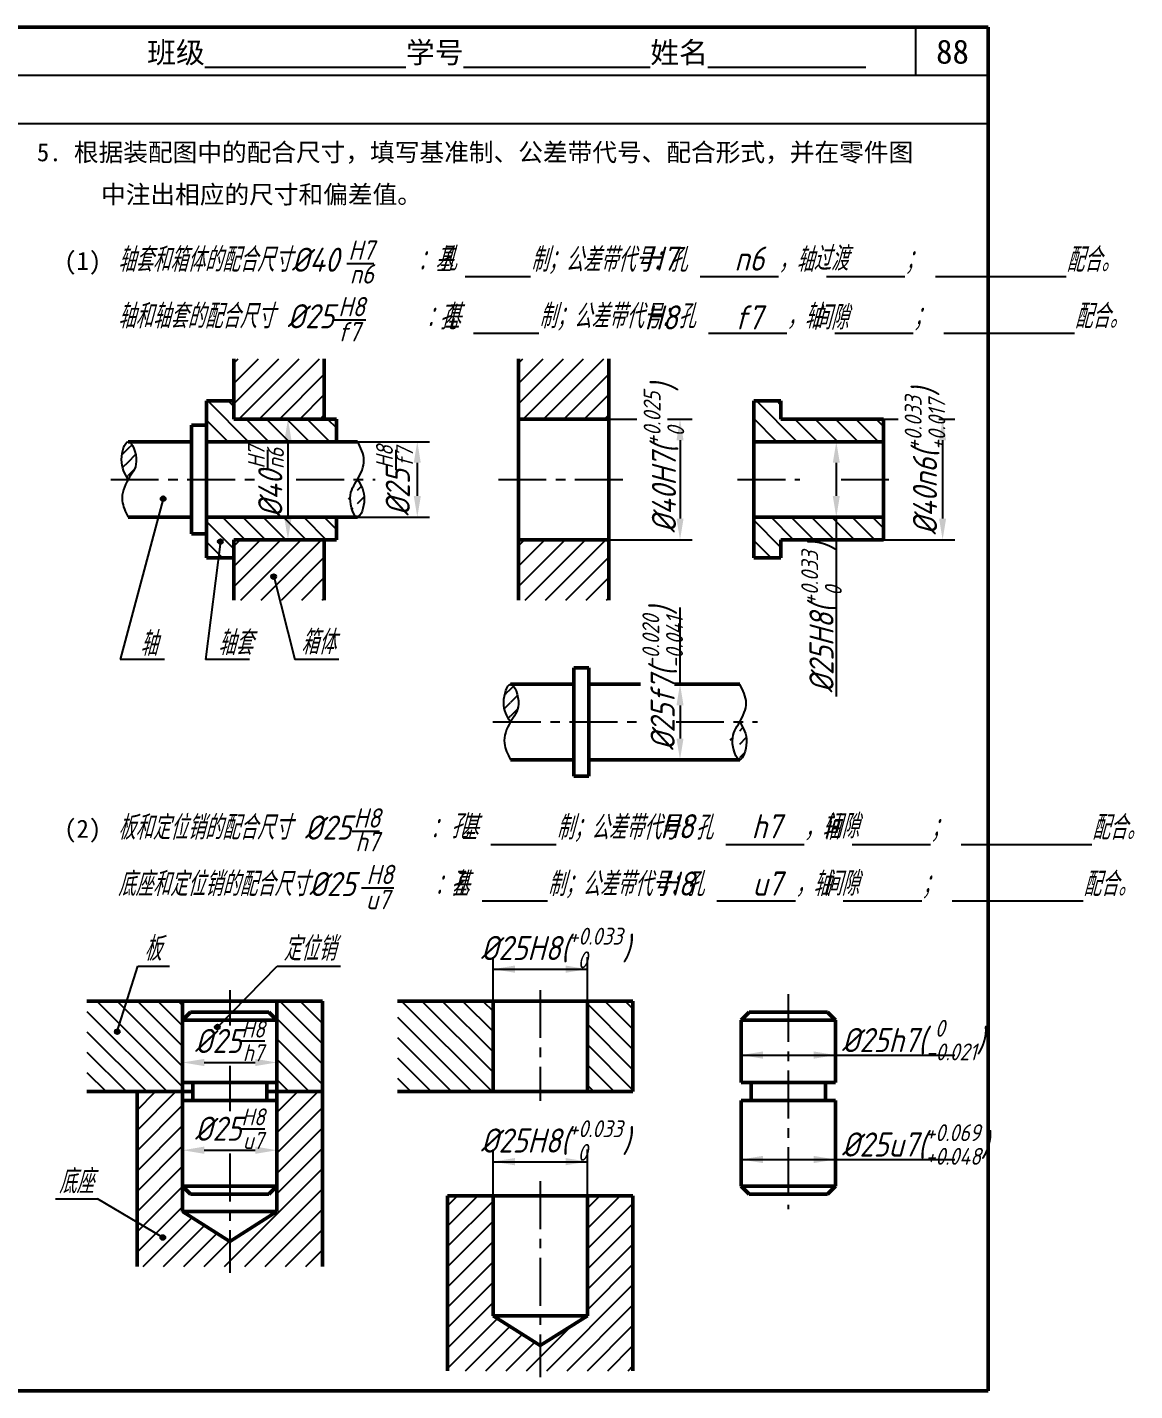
# Model space of a CAD drawing. Header units: millimetres. Extents: x 0 to 346, y 0 to 226.
# Drawn here: x 162.7 to 346.3, y 0 to 226 of the extents above; entities that cross this region are included whole.
import ezdxf

# ---------------------------------------------------------------- set-up
doc = ezdxf.new("R2010")
doc.units = ezdxf.units.MM
doc.header["$LTSCALE"] = 0.25
doc.header["$PDMODE"] = 33
doc.header["$PDSIZE"] = 1.5
doc.linetypes.add('CENTER', pattern=[50.800000000000004, 31.75, -6.35, 6.35, -6.35])
for name, color, linetype in [('点画线层', 7, 'CENTER'), ('答案', 1, 'Continuous'), ('细实线层', 7, 'Continuous')]:
    doc.layers.add(name, color=color, linetype=linetype)
doc.layers.add('粗实线层', color=7, linetype='Continuous', lineweight=50)
doc.styles.get("Standard").update_dxf_attribs({"font": 'gbeitc.shx', "height": 4, "bigfont": 'gbcbig.shx'})
doc.styles.add('宋体', font='SimSun.ttf', dxfattribs={"height": 3.5})
doc.dimstyles.new('ISO-25', dxfattribs={"dimtxt": 4, "dimasz": 3.6, "dimexe": 2, "dimexo": 0, "dimgap": 1, "dimtad": 1, "dimtoh": 1, "dimdec": 4, "dimdsep": 46, "dimtxsty": 'Standard', "dimcen": 0, "dimclrd": 256, "dimclre": 256, "dimclrt": 256, "dimadec": 0, "dimazin": 0, "dimtfac": 1, "dimtdec": 4, "dimtmove": 0, "dimatfit": 2, "dimfxl": 0, "dimlwd": -1, "dimlwe": -1, "dimarcsym": 0})
pattern_1 = [(45, (-348.8112118958987, -1.659130712276578), (-1.683798022700466, 1.683798022700466), [])]
pattern_2 = [(135, (-348.8112118958987, -1.659130712276578), (-1.683798022700466, -1.683798022700466), [])]
pattern_3 = [(45, (-346.6058096660583, -1.659130712276578), (-1.122532015133644, 1.122532015133644), [])]
pattern_4 = [(45, (-348.8112118958987, -1.659130712276578), (-1.122532015133644, 1.122532015133644), [])]

# ---------------------------------------------------------------- blocks, each defined once
blk = doc.blocks.new('*D1')
at = {"layer": 'Defpoints', "color": 0, "transparency": 16777216}
for p in [(188.4831050352904, 44.25056729593217), (204.1100199948304, 44.25056729593217), (204.1100199948304, 39.86451588458237)]:
    blk.add_point(p, dxfattribs=at)
at = {"layer": '细实线层', "transparency": 16777216}
for p, q in [((188.4831050352904, 44.25056729593217), (188.4831050352904, 37.86451588458237)), ((204.1100199948304, 44.25056729593217), (204.1100199948304, 37.86451588458237)), ((192.0831050352903, 39.86451588458237), (200.5100199948304, 39.86451588458237))]:
    blk.add_line(p, q, dxfattribs=at)
for points in [[(192.0831050352903, 40.46451588458238), (192.0831050352903, 39.26451588458237), (188.4831050352904, 39.86451588458237)], [(200.5100199948304, 40.46451588458238), (200.5100199948304, 39.26451588458237), (204.1100199948304, 39.86451588458237)]]:
    blk.add_solid(points, dxfattribs=at)
at = {"layer": '细实线层', "transparency": 16777216, "insert": (196.2965625150604, 43.43118255124904), "char_height": 4, "attachment_point": 5}
blk.add_mtext('\\A1;%%C25{\\H0.7x;\\SH8/u7;}', dxfattribs=at)
blk = doc.blocks.new('*D2')
at = {"layer": 'Defpoints', "color": 0, "transparency": 16777216}
for p in [(204.1100199948304, 54.40773911392341), (188.4831050352904, 51.08749027322841), (204.1100199948304, 51.08749027322841)]:
    blk.add_point(p, dxfattribs=at)
at = {"layer": '细实线层', "transparency": 16777216}
for p, q in [((188.4831050352904, 51.08749027322841), (188.4831050352904, 56.40773911392341)), ((192.0831050352903, 54.40773911392341), (200.5100199948304, 54.40773911392341)), ((204.1100199948304, 51.08749027322841), (204.1100199948304, 56.40773911392341))]:
    blk.add_line(p, q, dxfattribs=at)
for points in [[(192.0831050352903, 55.00773911392341), (192.0831050352903, 53.80773911392341), (188.4831050352904, 54.40773911392341)], [(200.5100199948304, 55.00773911392341), (200.5100199948304, 53.80773911392341), (204.1100199948304, 54.40773911392341)]]:
    blk.add_solid(points, dxfattribs=at)
at = {"layer": '细实线层', "transparency": 16777216, "insert": (196.2965625150604, 57.97440578059008), "char_height": 4, "attachment_point": 5}
blk.add_mtext('\\A1;%%C25{\\H0.7x;\\SH8/h7;}', dxfattribs=at)

msp = doc.modelspace()

# ---------------------------------------------------------------- hatches: boundary and pattern name
at = {"layer": '细实线层'}
h = msp.add_hatch(dxfattribs=at)
h.set_pattern_fill('ANSI31', color=256, scale=0.75, style=0)
h.set_pattern_definition(pattern_1)
h.paths.add_polyline_path([(211.9675099714364, 171.0563505101152), (196.9675099714364, 171.0563505101152), (196.9675099714364, 161.0563505101153), (211.9675099714364, 161.0563505101152)])
h.paths.add_polyline_path([(211.9675099714364, 141.0563505101152), (196.9675099714364, 141.0563505101152), (196.9675099714364, 131.0563505101152), (211.9675099714364, 131.0563505101152)])
h = msp.add_hatch(dxfattribs=at)
h.set_pattern_fill('ANSI31', color=256, scale=0.75, style=0)
h.set_pattern_definition(pattern_1)
h.paths.add_polyline_path([(259.1295707735691, 171.0563505101152), (244.1295707735691, 171.0563505101152), (244.1295707735691, 161.0563505101153), (259.1295707735691, 161.0563505101152)])
h.paths.add_polyline_path([(259.1295707735691, 141.0563505101152), (244.1295707735691, 141.0563505101152), (244.1295707735691, 131.0563505101152), (259.1295707735691, 131.0563505101152)])
h = msp.add_hatch(dxfattribs=at)
h.set_pattern_fill('ANSI31', color=256, scale=0.75, angle=90, style=0)
h.set_pattern_definition(pattern_2)
h.paths.add_polyline_path([(213.9675099714364, 161.0563505101152), (196.9675099714364, 161.0563505101153), (196.9675099714364, 164.0563505101152), (192.4675099714364, 164.0563505101152), (192.4675099714364, 157.3063505101153), (213.9675099714364, 157.3063505101152)])
h.paths.add_polyline_path([(213.9675099714364, 144.8063505101152), (192.4675099714364, 144.8063505101152), (192.4675099714364, 138.0563505101152), (196.9675099714364, 138.0563505101152), (196.9675099714364, 141.0563505101152), (213.9675099714364, 141.0563505101152)])
h = msp.add_hatch(dxfattribs=at)
h.set_pattern_fill('ANSI31', color=256, scale=0.75, angle=90, style=0)
h.set_pattern_definition(pattern_2)
h.paths.add_polyline_path([(304.6537992102177, 161.0563505101152), (287.6537992102178, 161.0563505101153), (287.6537992102178, 164.0563505101152), (283.1537992102178, 164.0563505101152), (283.1537992102178, 157.3063505101153), (304.6537992102177, 157.3063505101152)])
h.paths.add_polyline_path([(304.6537992102177, 144.8063505101152), (283.1537992102178, 144.8063505101152), (283.1537992102178, 138.0563505101152), (287.6537992102178, 138.0563505101152), (287.6537992102178, 141.0563505101152), (304.6537992102177, 141.0563505101152)])
h = msp.add_hatch(dxfattribs=at)
h.set_pattern_fill('ANSI31', color=256, scale=0.5, style=0)
h.set_pattern_definition(pattern_4)
edge = h.paths.add_edge_path()
edge.add_spline(control_points=[(179.4675099714364, 151.0563505101152), (180.0388549578638, 151.9932487962689), (181.5153330125241, 153.5720925070497), (180.1539859653561, 157.2567730691013), (179.5178713351199, 157.3063505101152)], knot_values=[6.719076435812397, 6.719076435812397, 6.719076435812397, 6.719076435812408, 9.965333748668808, 13.42579194965031, 13.42579194965031, 13.42579194965031, 13.42579194965031], degree=3, periodic=0)
edge.add_line((179.5178713351198, 157.3063505101152), (179.4675099714303, 157.3063505101153))
edge.add_spline(control_points=[(179.4675099714271, 157.3063505101145), (178.8895489798252, 157.260499009629), (177.8332980451391, 153.80980674194), (178.9066517780949, 152.0013310617656), (179.4675099714364, 151.0563505101152)], knot_values=[0, 1.675282135238376e-11, 1.675282135238376e-11, 1.675282135238376e-11, 3.164428370561636, 6.627474273746552, 6.627474273746552, 6.627474273746552, 6.627474273746552], degree=3, periodic=0)
h = msp.add_hatch(dxfattribs=at)
h.set_pattern_fill('ANSI31', color=256, scale=0.5, style=0)
h.set_pattern_definition(pattern_4)
edge = h.paths.add_edge_path()
edge.add_spline(control_points=[(217.4675099714364, 144.8063505101153), (218.0159253829094, 144.8315270428819), (219.1748453057971, 148.2795195360448), (218.0624782954147, 150.0886867844461), (217.4675099714364, 151.0563505101152)], knot_values=[0, 0, 0, 5.240252676230739e-14, 3.093925889198516, 6.651700481947935, 6.651700481947935, 6.651700481947935, 6.651700481947935], degree=3, periodic=0)
edge.add_spline(control_points=[(217.4675099714364, 151.0563505101152), (216.8995739699654, 150.0916214307514), (215.6627039738638, 148.4396993223174), (216.8706367543758, 144.7789493871846), (217.4675099714364, 144.8063505101153)], knot_values=[6.651700481947882, 6.651700481947906, 6.651700481947906, 6.651700481947906, 9.974716962812906, 13.34202112713766, 13.34202112713766, 13.34202112713766, 13.34202112713771], degree=3, periodic=0)
h = msp.add_hatch(color=256, dxfattribs=at)
edge = h.paths.add_edge_path()
edge.add_arc((185.2692393256403, 147.8519202665926), 0.4, 0, 360)
h = msp.add_hatch(color=256, dxfattribs=at)
edge = h.paths.add_edge_path()
edge.add_arc((194.7463384913116, 140.7531282937786), 0.4, 0, 360)
h = msp.add_hatch(color=256, dxfattribs=at)
edge = h.paths.add_edge_path()
edge.add_arc((203.5772705642818, 134.9450261454044), 0.4, 0, 360)
h = msp.add_hatch(dxfattribs=at)
h.set_pattern_fill('ANSI31', color=256, scale=0.5, style=0)
h.set_pattern_definition(pattern_3)
edge = h.paths.add_edge_path()
edge.add_spline(control_points=[(242.8182468819422, 110.8502652681728), (243.3895918683696, 111.7871635543264), (244.8660699230301, 113.3660072651072), (243.5047228758619, 117.0506878271589), (242.8686082456258, 117.1002652681728)], knot_values=[6.719076435812397, 6.719076435812397, 6.719076435812397, 6.719076435812408, 9.965333748668808, 13.42579194965031, 13.42579194965031, 13.42579194965031, 13.42579194965031], degree=3, periodic=0)
edge.add_line((242.8686082456258, 117.1002652681728), (242.8182468819361, 117.1002652681728))
edge.add_spline(control_points=[(242.818246881933, 117.1002652681721), (242.2402858903311, 117.0544137676866), (241.184034955645, 113.6037214999976), (242.2573886886007, 111.7952458198231), (242.8182468819422, 110.8502652681728)], knot_values=[0, 1.675282135238376e-11, 1.675282135238376e-11, 1.675282135238376e-11, 3.164428370561636, 6.627474273746552, 6.627474273746552, 6.627474273746552, 6.627474273746552], degree=3, periodic=0)
h = msp.add_hatch(dxfattribs=at)
h.set_pattern_fill('ANSI31', color=256, scale=0.5, style=0)
h.set_pattern_definition(pattern_3)
edge = h.paths.add_edge_path()
edge.add_spline(control_points=[(280.8182468819422, 104.6002652681728), (281.3666622934152, 104.6254418009395), (282.525582216303, 108.0734342941024), (281.4132152059206, 109.8826015425037), (280.8182468819422, 110.8502652681728)], knot_values=[0, 0, 0, 5.240252676230739e-14, 3.093925889198516, 6.651700481947935, 6.651700481947935, 6.651700481947935, 6.651700481947935], degree=3, periodic=0)
edge.add_spline(control_points=[(280.8182468819422, 110.8502652681728), (280.2503108804713, 109.885536188809), (279.0134408843696, 108.233614080375), (280.2213736648816, 104.5728641452421), (280.8182468819422, 104.6002652681728)], knot_values=[6.651700481947882, 6.651700481947906, 6.651700481947906, 6.651700481947906, 9.974716962812906, 13.34202112713766, 13.34202112713766, 13.34202112713766, 13.34202112713771], degree=3, periodic=0)
h = msp.add_hatch(dxfattribs=at)
h.set_pattern_fill('ANSI31', color=256, scale=0.75, angle=90, style=0)
h.set_pattern_definition(pattern_2)
h.paths.add_polyline_path([(188.4831050352904, 64.58884441596916), (172.6258667500557, 64.58884441596916), (172.6258667500557, 49.58749027322841), (188.4831050352904, 49.58749027322841)])
h.paths.add_polyline_path([(211.6630283453693, 64.58884441596916), (204.1100199948304, 64.58884441596916), (204.1100199948304, 49.58749027322841), (211.6630283453693, 49.5874902732284)])
h = msp.add_hatch(dxfattribs=at)
h.set_pattern_fill('ANSI31', color=256, scale=0.75, angle=90, style=0)
h.set_pattern_definition(pattern_2)
h.paths.add_polyline_path([(239.9489963747867, 64.58884441596916), (224.0917580895521, 64.58884441596916), (224.0917580895521, 49.58749027322841), (239.9489963747867, 49.58749027322841)])
h.paths.add_polyline_path([(263.1289196848657, 64.58884441596916), (255.5759113343267, 64.58884441596916), (255.5759113343267, 49.58749027322841), (263.1289196848657, 49.58749027322841)])
h = msp.add_hatch(color=256, dxfattribs=at)
edge = h.paths.add_edge_path()
edge.add_arc((177.6569912303379, 59.51741583067701), 0.4, 0, 360)
h = msp.add_hatch(color=256, dxfattribs=at)
edge = h.paths.add_edge_path()
edge.add_arc((194.247865471221, 60.27956337726948), 0.4, 0, 360)
h = msp.add_hatch(dxfattribs=at)
h.set_pattern_fill('ANSI31', color=256, scale=0.75, style=0)
h.set_pattern_definition(pattern_1)
h.paths.add_polyline_path([(188.4831050352904, 49.58749027322841), (180.9300966847514, 49.58749027322841), (180.9300966847514, 20.59765675240504), (196.2965625150604, 20.59765675240504), (196.2965625150604, 24.7625028335774), (188.4831050352904, 29.70825778394851)])
h.paths.add_polyline_path([(211.6630283453693, 49.5874902732284), (204.1100199948304, 49.58749027322841), (204.1100199948304, 29.70825778394851), (196.2965625150604, 24.7625028335774), (196.2965625150604, 20.59765675240504), (211.6630283453693, 20.59765675240504)])
h = msp.add_hatch(dxfattribs=at)
h.set_pattern_fill('ANSI31', color=256, scale=0.75, style=0)
h.set_pattern_definition(pattern_1)
h.paths.add_polyline_path([(239.9489963747867, 32.29526822342797), (232.3959880242478, 32.29526822342797), (232.3959880242478, 3.3054347026046), (247.7624538545567, 3.3054347026046), (247.7624538545567, 7.470280783776953), (239.9489963747867, 12.41603573414807)])
h.paths.add_polyline_path([(263.1289196848657, 32.29526822342796), (255.5759113343267, 32.29526822342796), (255.5759113343267, 12.41603573414807), (247.7624538545567, 7.470280783776957), (247.7624538545567, 3.305434702604604), (263.1289196848657, 3.3054347026046)])
h = msp.add_hatch(color=256, dxfattribs=at)
edge = h.paths.add_edge_path()
edge.add_arc((185.2117136045264, 25.40222881753823), 0.4, 0, 360)

# ---------------------------------------------------------------- linework, layer by layer
at = {"lineweight": 50}
for p, q in [((322, 226), (0, 226)), ((322, 0), (322, 226)), ((0, 0), (322, 0))]:
    msp.add_line(p, q, dxfattribs=at)
for p, q in [((310, 218), (310, 226)), ((322, 218), (0, 218)), ((322, 210), (0, 210)), ((196.9675099714364, 161.0563505101152), (207.9451952632065, 161.0563505101152)), ((196.9675099714364, 141.0563505101152), (207.9451952632065, 141.0563505101152))]:
    msp.add_line(p, q)
at = {"layer": '点画线层'}
for p, q in [((176.5660420871961, 151.0563505101152), (200.4884275422694, 151.0563505101152)), ((207.3093869545323, 151.0563505101152), (220.3945746884293, 151.0563505101152)), ((240.8169604845845, 151.0563505101152), (262.8518100779584, 151.0563505101152)), ((280.4597382321663, 151.0563505101152), (290.7901284923468, 151.0563505101152)), ((297.6110869489755, 151.0563505101152), (306.8055069930768, 151.0563505101152)), ((239.916778997702, 110.8502652681728), (264.5323819948264, 110.8502652681728)), ((270.2623996922177, 110.8502652681728), (283.7453115989351, 110.8502652681728)), ((196.2965625150604, 66.41096462227785), (196.2965625150604, 60.54099069728102)), ((247.7624538545567, 66.41096462227785), (247.7624538545567, 48.03758526585392)), ((288.8759278857823, 65.75719819940338), (288.8759278857823, 30.09952621725023)), ((196.2965625150604, 53.83714704129852), (196.2965625150604, 46.34973702318439)), ((196.2965625150604, 39.29764158331682), (196.2965625150604, 19.55644517105088)), ((247.7624538545567, 34.7225470468461), (247.7624538545567, 2.264223121250438))]:
    msp.add_line(p, q, dxfattribs=at)
at = {"layer": '答案'}
for p, q in [((296.831548430089, 144.8063505101152), (296.831548430089, 115.0485660289722)), ((270.9277077059049, 117.1002652681728), (270.9277077059049, 129.8073800088854))]:
    msp.add_line(p, q, dxfattribs=at)
at = {"layer": '粗实线层'}
for p, q in [((196.9675099714364, 161.0563505101152), (196.9675099714364, 171.0563505101152)), ((211.9675099714364, 161.0563505101152), (211.9675099714364, 171.0563505101152)), ((244.1295707735691, 131.0563505101152), (244.1295707735691, 171.0563505101152)), ((259.1295707735691, 131.0563505101152), (259.1295707735691, 171.0563505101152)), ((192.4675099714364, 164.0563505101152), (192.4675099714364, 138.0563505101152)), ((196.9675099714364, 164.0563505101152), (192.4675099714364, 164.0563505101152)), ((283.1537992102178, 164.0563505101152), (283.1537992102178, 138.0563505101152)), ((287.6537992102178, 164.0563505101152), (283.1537992102178, 164.0563505101152)), ((287.6537992102178, 161.0563505101152), (287.6537992102178, 164.0563505101152)), ((196.9675099714364, 161.0563505101152), (211.9675099714364, 161.0563505101152)), ((196.9675099714364, 161.0563505101152), (213.9675099714364, 161.0563505101152)), ((213.9675099714364, 157.3063505101152), (213.9675099714364, 161.0563505101152)), ((244.1295707735691, 161.0563505101152), (259.1295707735691, 161.0563505101152)), ((287.6537992102178, 161.0563505101152), (304.6537992102177, 161.0563505101152)), ((304.6537992102178, 141.0563505101152), (304.6537992102178, 161.0563505101152)), ((189.9675099714364, 160.0563505101152), (192.4675099714364, 160.0563505101152)), ((189.9675099714364, 142.0563505101153), (189.9675099714364, 160.0563505101153)), ((192.4675099714364, 142.0563505101152), (192.4675099714364, 160.0563505101152)), ((179.4675099714364, 157.3063505101152), (189.9675099714364, 157.3063505101152)), ((192.4675099714364, 157.3063505101152), (211.9675099714364, 157.3063505101152)), ((192.4675099714364, 157.3063505101152), (217.4675099714364, 157.3063505101152)), ((283.1537992102178, 157.3063505101152), (304.6537992102177, 157.3063505101152)), ((179.4675099714364, 144.8063505101152), (189.9675099714364, 144.8063505101152)), ((192.4675099714364, 144.8063505101152), (211.9675099714364, 144.8063505101152)), ((192.4675099714364, 144.8063505101152), (217.4675099714364, 144.8063505101152)), ((213.9675099714364, 141.0563505101152), (213.9675099714364, 144.8063505101152)), ((283.1537992102178, 144.8063505101152), (304.6537992102177, 144.8063505101152)), ((189.9675099714364, 142.0563505101152), (192.4675099714364, 142.0563505101152)), ((196.9675099714364, 141.0563505101152), (211.9675099714364, 141.0563505101152)), ((196.9675099714364, 131.0563505101152), (196.9675099714364, 141.0563505101152)), ((196.9675099714364, 141.0563505101152), (213.9675099714364, 141.0563505101152)), ((211.9675099714364, 131.0563505101152), (211.9675099714364, 141.0563505101152)), ((244.1295707735691, 141.0563505101152), (259.1295707735691, 141.0563505101152)), ((287.6537992102178, 141.0563505101152), (304.6537992102177, 141.0563505101152)), ((287.6537992102178, 141.0563505101152), (287.6537992102178, 138.0563505101152)), ((192.4675099714364, 138.0563505101152), (196.9675099714364, 138.0563505101152)), ((283.1537992102178, 138.0563505101152), (287.6537992102178, 138.0563505101152)), ((253.3182468819422, 119.8502652681728), (255.8182468819422, 119.8502652681728)), ((253.3182468819422, 101.8502652681728), (253.3182468819422, 119.8502652681728)), ((255.8182468819422, 101.8502652681728), (255.8182468819422, 119.8502652681728)), ((242.8182468819422, 117.1002652681728), (253.3182468819422, 117.1002652681728)), ((255.8182468819422, 117.1002652681728), (264.4050482921505, 117.1002652681728)), ((270.0077322868658, 117.1002652681728), (280.8182468819422, 117.1002652681728)), ((242.8182468819422, 104.6002652681728), (253.3182468819422, 104.6002652681728)), ((255.8182468819422, 104.6002652681728), (280.8182468819422, 104.6002652681728)), ((253.3182468819422, 101.8502652681728), (255.8182468819422, 101.8502652681727)), ((172.6258667500557, 64.58884441596916), (211.6630283453693, 64.58884441596916)), ((188.4831050352904, 64.58884441596916), (188.4831050352904, 29.70825778394851)), ((204.1100199948304, 64.58884441596916), (204.1100199948304, 29.70825778394851)), ((211.6630283453693, 64.58884441596916), (211.6630283453693, 49.5874902732284)), ((224.0917580895521, 64.58884441596916), (263.1289196848657, 64.58884441596916)), ((239.9489963747867, 64.58884441596916), (239.9489963747867, 49.58749027322842)), ((255.5759113343267, 64.58884441596916), (255.5759113343267, 49.58749027322842)), ((263.1289196848657, 64.58884441596916), (263.1289196848657, 49.5874902732284)), ((188.4831050352904, 61.44599498479005), (189.7950420377009, 62.75719819940338)), ((188.4831050352904, 61.44599498479005), (204.1100199948304, 61.44599498479005)), ((189.795042037701, 62.75719819940338), (202.7980829924198, 62.75719819940338)), ((202.7980829924198, 62.75719819940338), (204.1100199948304, 61.44599498479005)), ((281.0624704060123, 61.44599498479005), (282.3744074084228, 62.75719819940338)), ((281.0624704060123, 61.44599498479005), (296.6893853655523, 61.44599498479005)), ((281.0624704060122, 61.44599498479004), (281.0624704060123, 51.08749027322841)), ((282.3744074084229, 62.75719819940338), (295.3774483631418, 62.75719819940338)), ((295.3774483631418, 62.75719819940338), (296.6893853655523, 61.44599498479005)), ((296.6893853655522, 61.44599498479004), (296.6893853655524, 51.08749027322841)), ((204.1100199948304, 51.08749027322841), (188.4831050352904, 51.08749027322841)), ((190.1530987710947, 51.08749027322841), (190.1530987710947, 48.08749027322841)), ((202.440026259026, 51.08749027322841), (202.440026259026, 48.08749027322841)), ((296.6893853655523, 51.08749027322841), (281.0624704060123, 51.08749027322841)), ((282.7324641418166, 51.08749027322841), (282.7324641418166, 48.08749027322841)), ((295.0193916297479, 51.08749027322841), (295.0193916297479, 48.08749027322841)), ((190.1530987710947, 49.58749027322841), (172.6258667500557, 49.58749027322841)), ((180.9300966847514, 49.58749027322841), (180.9300966847514, 20.59765675240504)), ((204.1100199948304, 48.08749027322841), (188.4831050352904, 48.08749027322841)), ((211.6630283453693, 49.5874902732284), (202.440026259026, 49.58749027322841)), ((211.6630283453693, 49.5874902732284), (211.6630283453693, 20.59765675240504)), ((263.1289196848657, 49.58749027322841), (224.0917580895521, 49.58749027322841)), ((296.6893853655523, 48.08749027322841), (281.0624704060123, 48.08749027322841)), ((281.0624704060123, 48.08749027322842), (281.0624704060122, 33.9107294318635)), ((296.6893853655524, 48.08749027322842), (296.6893853655523, 33.9107294318635)), ((188.4831050352904, 33.9107294318635), (204.1100199948304, 33.9107294318635)), ((188.4831050352904, 33.9107294318635), (189.7950420377009, 32.59952621725023)), ((202.7980829924198, 32.59952621725023), (204.1100199948304, 33.9107294318635)), ((281.0624704060123, 33.9107294318635), (296.6893853655523, 33.9107294318635)), ((281.0624704060123, 33.9107294318635), (282.3744074084228, 32.59952621725023)), ((295.3774483631418, 32.59952621725023), (296.6893853655523, 33.9107294318635)), ((189.795042037701, 32.59952621725023), (202.7980829924198, 32.59952621725024)), ((263.1289196848657, 32.29526822342796), (232.3959880242478, 32.29526822342797)), ((232.3959880242478, 32.29526822342797), (232.3959880242478, 3.3054347026046)), ((239.9489963747867, 32.29526822342796), (239.9489963747867, 12.41603573414807)), ((255.5759113343267, 32.29526822342795), (255.5759113343267, 12.41603573414807)), ((263.1289196848657, 32.29526822342796), (263.1289196848657, 3.3054347026046)), ((282.3744074084229, 32.59952621725023), (295.3774483631418, 32.59952621725024)), ((188.4831050352904, 29.70825778394851), (196.2965625150604, 24.7625028335774)), ((188.4831050352904, 29.70825778394851), (204.1100199948304, 29.70825778394851)), ((196.2965625150604, 24.7625028335774), (204.1100199948304, 29.70825778394851)), ((239.9489963747867, 12.41603573414807), (247.7624538545567, 7.470280783776957)), ((239.9489963747867, 12.41603573414807), (255.5759113343267, 12.41603573414807)), ((247.7624538545567, 7.470280783776957), (255.5759113343267, 12.41603573414807))]:
    msp.add_line(p, q, dxfattribs=at)
at = {"layer": '细实线层'}
for p, q in [((215.6776065338487, 186.8570601901234), (220.2047047877603, 186.8570601901234)), ((213.4882292741116, 177.4912600626504), (218.8395119193732, 177.4912600626504)), ((259.1295707735691, 161.0563505101152), (263.7683797787706, 161.0563505101152)), ((268.8617289627821, 161.0563505101152), (272.9277077059049, 161.0563505101152)), ((304.6537992102177, 161.0563505101152), (307.0618473043824, 161.0563505101152)), ((313.8105346231816, 161.0563505101152), (316.4519361425537, 161.0563505101152)), ((202.6001828748015, 152.5727560660744), (202.6001828748015, 155.9680797565081)), ((205.9451952632065, 157.5563505101152), (205.9451952632065, 144.5563505101152)), ((217.4675099714364, 157.3063505101152), (229.3824954540606, 157.3063505101152)), ((223.8847317721643, 152.5727560660744), (223.8847317721643, 155.9680797565081)), ((270.9277077059049, 157.5563505101152), (270.9277077059049, 144.5563505101152)), ((314.4519361425537, 157.5563505101152), (314.4519361425537, 144.5563505101152)), ((227.3824954540606, 153.8063505101152), (227.3824954540606, 148.3063505101152)), ((296.831548430089, 153.8063505101152), (296.831548430089, 148.3063505101152)), ((185.2692393256403, 147.8519202665926), (178.1614156695688, 121.177671683122)), ((217.4675099714364, 144.8063505101152), (229.3824954540606, 144.8063505101152)), ((194.7463384913116, 140.7531282937786), (192.2705037687228, 121.177671683122)), ((259.1295707735691, 141.0563505101152), (272.9277077059049, 141.0563505101152)), ((304.6537992102177, 141.0563505101152), (316.4519361425537, 141.0563505101152)), ((203.5772705642818, 134.9450261454044), (207.0749248005826, 121.177671683122)), ((185.4846278777526, 121.177671683122), (178.1614156695688, 121.177671683122)), ((199.5937159769067, 121.177671683122), (192.2705037687228, 121.177671683122)), ((214.3981370087664, 121.177671683122), (207.0749248005826, 121.177671683122)), ((270.9277077059049, 113.6002652681728), (270.9277077059049, 108.1002652681728)), ((216.5672692157112, 92.73929829409025), (221.0943674696229, 92.73929829409025)), ((218.1589619063446, 83.37349816661725), (223.5102445516062, 83.37349816661725)), ((177.6569912303379, 59.51741583067701), (181.0538297187707, 70.37801185040166)), ((181.0538297187707, 70.37801185040166), (186.2980719099891, 70.37801185040166)), ((194.247865471221, 60.27956337726948), (204.1642494352533, 70.37801185040166)), ((204.1642494352533, 70.37801185040166), (214.6527338176901, 70.37801185040166)), ((239.9489963747867, 64.58884441596916), (239.9489963747867, 71.8776330489219)), ((255.5759113343267, 64.58884441596916), (255.5759113343267, 71.8776330489219)), ((239.9489963747867, 69.8776330489219), (255.5759113343269, 69.8776330489219)), ((281.0624704060123, 51.08749027322841), (281.0624704060123, 57.63531600649594)), ((296.6893853655523, 51.08749027322841), (296.6893853655523, 57.63531600649594)), ((281.0624704060123, 55.63531600649594), (316.4827361175265, 55.63531600649595)), ((239.9489963747867, 32.29526822342797), (239.9489963747867, 39.96763192723586)), ((255.5759113343267, 32.29526822342795), (255.5759113343267, 39.96763192723586)), ((239.9489963747867, 37.96763192723586), (255.5759113343267, 37.96763192723586)), ((281.0624704060123, 38.32819684656363), (316.4827361175265, 38.32819684656364)), ((167.4156452385718, 31.80202220180195), (174.4028261785871, 31.80202220180195)), ((185.2117136045264, 25.40222881753823), (174.4028261785871, 31.80202220180195))]:
    msp.add_line(p, q, dxfattribs=at)
for centre in [(185.2692393256403, 147.8519202665926), (194.7463384913116, 140.7531282937786), (203.5772705642818, 134.9450261454044), (177.6569912303379, 59.51741583067701), (194.247865471221, 60.27956337726948), (185.2117136045264, 25.40222881753823)]:
    msp.add_circle(centre, 0.4, dxfattribs=at)
for points in [[(179.4675099714364, 151.0563505101152), (178.36639477734, 154.3396769113273), (179.4675099714364, 157.3063505101152), (180.8033145114418, 154.0150348075986), (179.4675099714364, 151.0563505101152), (178.4747025334411, 147.5221990911992), (179.4675099714364, 144.8063505101152)], [(217.4675099714364, 151.0563505101152), (218.6026392061544, 147.6845198985184), (217.4675099714364, 144.8063505101152), (216.2740272281536, 147.9550544143535), (217.4675099714364, 151.0563505101152), (218.5484853281039, 154.2314627137208), (217.4675099714364, 157.3063505101152)], [(242.8182468819422, 110.8502652681728), (241.7171316878458, 114.1335916693848), (242.8182468819422, 117.1002652681728), (244.1540514219477, 113.8089495656561), (242.8182468819422, 110.8502652681728), (241.8254394439469, 107.3161138492568), (242.8182468819422, 104.6002652681728)], [(280.8182468819422, 110.8502652681728), (281.9533761166603, 107.4784346565759), (280.8182468819422, 104.6002652681728), (279.6247641386594, 107.7489691724111), (280.8182468819422, 110.8502652681728), (281.8992222386097, 114.0253774717784), (280.8182468819422, 117.1002652681728)]]:
    msp.add_spline(points, degree=3, dxfattribs=at)
for points in [[(205.3618619298733, 157.5563505101152), (206.5285285965398, 157.5563505101152), (205.9451952632065, 161.0563505101152)], [(270.3443743725717, 157.5563505101152), (271.5110410392382, 157.5563505101152), (270.9277077059049, 161.0563505101152)], [(313.8686028092203, 157.5563505101152), (315.035269475887, 157.5563505101152), (314.4519361425537, 161.0563505101152)], [(226.7991621207274, 153.8063505101152), (227.9658287873939, 153.8063505101152), (227.3824954540606, 157.3063505101152)], [(296.2482150967556, 153.8063505101152), (297.4148817634224, 153.8063505101152), (296.831548430089, 157.3063505101152)], [(226.7991621207274, 148.3063505101152), (227.9658287873939, 148.3063505101152), (227.3824954540606, 144.8063505101152)], [(296.2482150967556, 148.3063505101152), (297.4148817634224, 148.3063505101152), (296.831548430089, 144.8063505101152)], [(205.3618619298733, 144.5563505101152), (206.5285285965398, 144.5563505101152), (205.9451952632065, 141.0563505101152)], [(270.3443743725717, 144.5563505101152), (271.5110410392382, 144.5563505101152), (270.9277077059049, 141.0563505101152)], [(313.8686028092203, 144.5563505101152), (315.035269475887, 144.5563505101152), (314.4519361425537, 141.0563505101152)], [(270.3443743725716, 113.6002652681728), (271.5110410392383, 113.6002652681728), (270.9277077059049, 117.1002652681728)], [(270.3443743725716, 108.1002652681728), (271.5110410392383, 108.1002652681728), (270.9277077059049, 104.6002652681728)], [(243.5489963747867, 70.47763304892189), (243.5489963747867, 69.2776330489219), (239.9489963747867, 69.8776330489219)], [(251.9759113343267, 70.47763304892189), (251.9759113343267, 69.2776330489219), (255.5759113343267, 69.8776330489219)], [(284.6624704060123, 56.23531600649594), (284.6624704060123, 55.03531600649594), (281.0624704060123, 55.63531600649594)], [(293.0893853655523, 56.23531600649594), (293.0893853655523, 55.03531600649594), (296.6893853655523, 55.63531600649594)], [(243.5489963747867, 38.56763192723586), (243.5489963747867, 37.36763192723586), (239.9489963747867, 37.96763192723586)], [(251.9759113343267, 38.56763192723586), (251.9759113343267, 37.36763192723586), (255.5759113343267, 37.96763192723586)], [(284.6624704060123, 38.92819684656363), (284.6624704060123, 37.72819684656363), (281.0624704060123, 38.32819684656363)], [(293.0893853655523, 38.92819684656363), (293.0893853655523, 37.72819684656363), (296.6893853655523, 38.32819684656363)]]:
    msp.add_solid(points, dxfattribs=at)

# ---------------------------------------------------------------- texts
at = {"style": '宋体'}
for s, height, p in [('班级%%U              %%U学号%%U             %%U姓名%%U           ', 3.5, (182.6129724781545, 220.0720066899165)), ('88', 4, (313.3723309177669, 219.9634370107242)), ('5. 根据装配图中的配合尺寸，填写基准制、公差带代号、配合形式，并在零件图', 3, (164.3342817430045, 203.7867337225044)), ('中注出相应的尺寸和偏差值。', 3, (174.9598920820694, 196.7867337225044)), ('(1)', 3, (168.8628458697532, 185.7724748383999)), ('(2)', 3, (168.8628458697532, 91.65471294236676))]:
    msp.add_text(s, height=height, dxfattribs=at).set_placement(p)
at = {"layer": '答案'}
for s, p in [('孔', (230.9792098440651, 185.6573336107381)), ('过渡', (293.0282038480602, 185.6573336107381)), ('H7', (265.0417135746125, 185.6573336107381)), ('n6', (279.9555667456259, 185.6573336107381)), ('孔', (230.9792098440651, 175.9038634717374)), ('H8', (265.0417135746125, 175.9038634717374)), ('f7', (279.9555667456259, 175.9038634717374)), ('间隙', (293.0282038480602, 175.9038634717374)), ('孔', (232.9165414102549, 91.56527321666249)), ('H8', (267.6687804025996, 91.56527321666249)), ('h7', (282.7852250453493, 91.56527321666249)), ('间隙', (294.7848764897299, 91.56527321666249)), ('孔', (232.9165414102549, 82.06671320539863)), ('H8', (267.6687804025996, 82.06671320539863)), ('u7', (282.9410640590841, 82.06671320539863)), ('间隙', (294.7848764897299, 82.06671320539863))]:
    msp.add_text(s, height=4, dxfattribs=at).set_placement(p)
at = {"layer": '答案', "char_height": 4, "attachment_point": 1, "rotation": 90}
for s, insert in [('\\A1;%%C40H7({\\H0.7x;\\S+0.025^  0;})', (264.9033019963014, 142.1934664600699)), ('\\A1;%%C40n6({\\H0.7x;\\S+0.033^ +0.017;})', (308.1718882236891, 141.8504373335142)), ('\\A1;%%C25H8({\\H0.7x;\\S+0.033^  0;})', (291.0206921087248, 115.6697145142529)), ('\\A1;%%C25f7({\\H0.7x;\\S-0.020^ -0.041;})', (264.6912975893653, 106.1280192068215))]:
    msp.add_mtext_dynamic_manual_height_columns(s, width=30.93243576777968, gutter_width=20, heights=[0], dxfattribs=dict(at, insert=insert))
at = {"layer": '答案', "char_height": 4, "attachment_point": 1}
for s, insert in [('\\A1;%%C25H8({\\H0.7x;\\S+0.033^  0;})', (237.8793751845541, 76.74118812726408)), ('\\A1;%%C25h7({\\H0.7x;\\S 0^ -0.021;})', (297.7217955466675, 61.48120656563106)), ('\\A1;%%C25H8({\\H0.7x;\\S+0.033^  0;})', (237.8793751845541, 44.83118700557804)), ('\\A1;%%C25u7({\\H0.7x;\\S+0.069^ +0.048;})', (297.7217955466676, 44.17408740569875))]:
    msp.add_mtext_dynamic_manual_height_columns(s, width=30.93243576777968, gutter_width=20, heights=[0], dxfattribs=dict(at, insert=insert))
at = {"layer": '细实线层'}
for s, height, p in [('轴套和箱体的配合尺寸%%C40      ：基 %%U     %%U制；公差带代号：孔 %%U      %%U，轴 %%U      %%U； %%U          %%U配合。', 4, (177.7356365136037, 185.4652747230301)), ('H7', 3.2, (215.9573268224063, 187.4579776689847)), ('n6', 3.2, (216.2185052753988, 183.5205205475733)), ('H8', 3.2, (214.2943789878491, 178.0921775415117)), ('轴和轴套的配合尺寸 %%C25       ：基 %%U     %%U制；公差带代号：孔 %%U      %%U，轴 %%U      %%U； %%U          %%U配合。', 4, (177.7356365136037, 176.0994745955571)), ('f7', 3.2, (214.2046044907217, 173.9289598569796)), ('轴', 4, (181.3922453876183, 121.8230165953419)), ('轴套', 4, (194.3155599507228, 121.9431303226026)), ('箱体', 4, (208.1004330313696, 122.0632447370651)), ('板和定位销的配合尺寸 %%C25      ： 基 %%U     %%U制；公差带代号：孔 %%U      %%U，轴 %%U      %%U； %%U          %%U配合。', 4, (177.7356365136037, 91.34751282699693)), ('H8', 3.2, (216.8469895042689, 93.34021577295162)), ('h7', 3.2, (217.1081679572613, 89.40275865154013)), ('底座和定位销的配合尺寸%%C25      ：基 %%U     %%U制；公差带代号：孔 %%U      %%U，轴 %%U      %%U； %%U          %%U配合。', 4, (177.7356365136037, 81.98171269952394)), ('H8', 3.2, (218.9651116200821, 83.97441564547863)), ('u7', 3.2, (218.8753371229548, 79.81119796094647)), ('板', 4, (182.0793379495576, 71.26358490434478)), ('定位销', 4, (205.1897576660402, 71.26358490434478)), ('底座', 4, (167.9433704146901, 32.68759525574507))]:
    msp.add_text(s, height=height, dxfattribs=at).set_placement(p)
for s, p in [('H7', (202.1060397409038, 152.8511013414605)), ('n6', (205.2757053627057, 152.8029753863033)), ('H8', (223.3448515935626, 152.8347250919086)), ('f7', (226.68274971387, 153.1251870708076))]:
    msp.add_text(s, height=2.8, rotation=90, dxfattribs=at).set_placement(p)
at = {"layer": '细实线层', "char_height": 4, "attachment_point": 5, "rotation": 90}
for s, insert in [('%%c40', (203.0148232293367, 148.6175994526628)), ('%%C25', (224.1466846736927, 148.87175247839))]:
    msp.add_mtext(s, dxfattribs=dict(at, insert=insert))

# ---------------------------------------------------------------- dimensions: what is measured, and where the dimension line sits
at = {"layer": '细实线层'}
for base, p1, p2, text, picture, middle in [((204.1100199948304, 54.40773911392341), (188.4831050352904, 51.08749027322841), (204.1100199948304, 51.08749027322841), '\\A1;%%C25{\\H0.7x;\\SH8/h7;}', '*D2', (196.2965625150604, 57.97440578059008)), ((204.1100199948304, 39.86451588458237), (188.4831050352904, 44.25056729593217), (204.1100199948304, 44.25056729593217), '\\A1;%%C25{\\H0.7x;\\SH8/u7;}', '*D1', (196.2965625150604, 43.43118255124904))]:
    dim = msp.add_linear_dim(base=base, p1=p1, p2=p2, text=text, dimstyle='ISO-25', dxfattribs=at)
    dim.commit()
    dim.dimension.update_dxf_attribs({"geometry": picture, "text_midpoint": middle})

doc.saveas('drawing.dxf')
